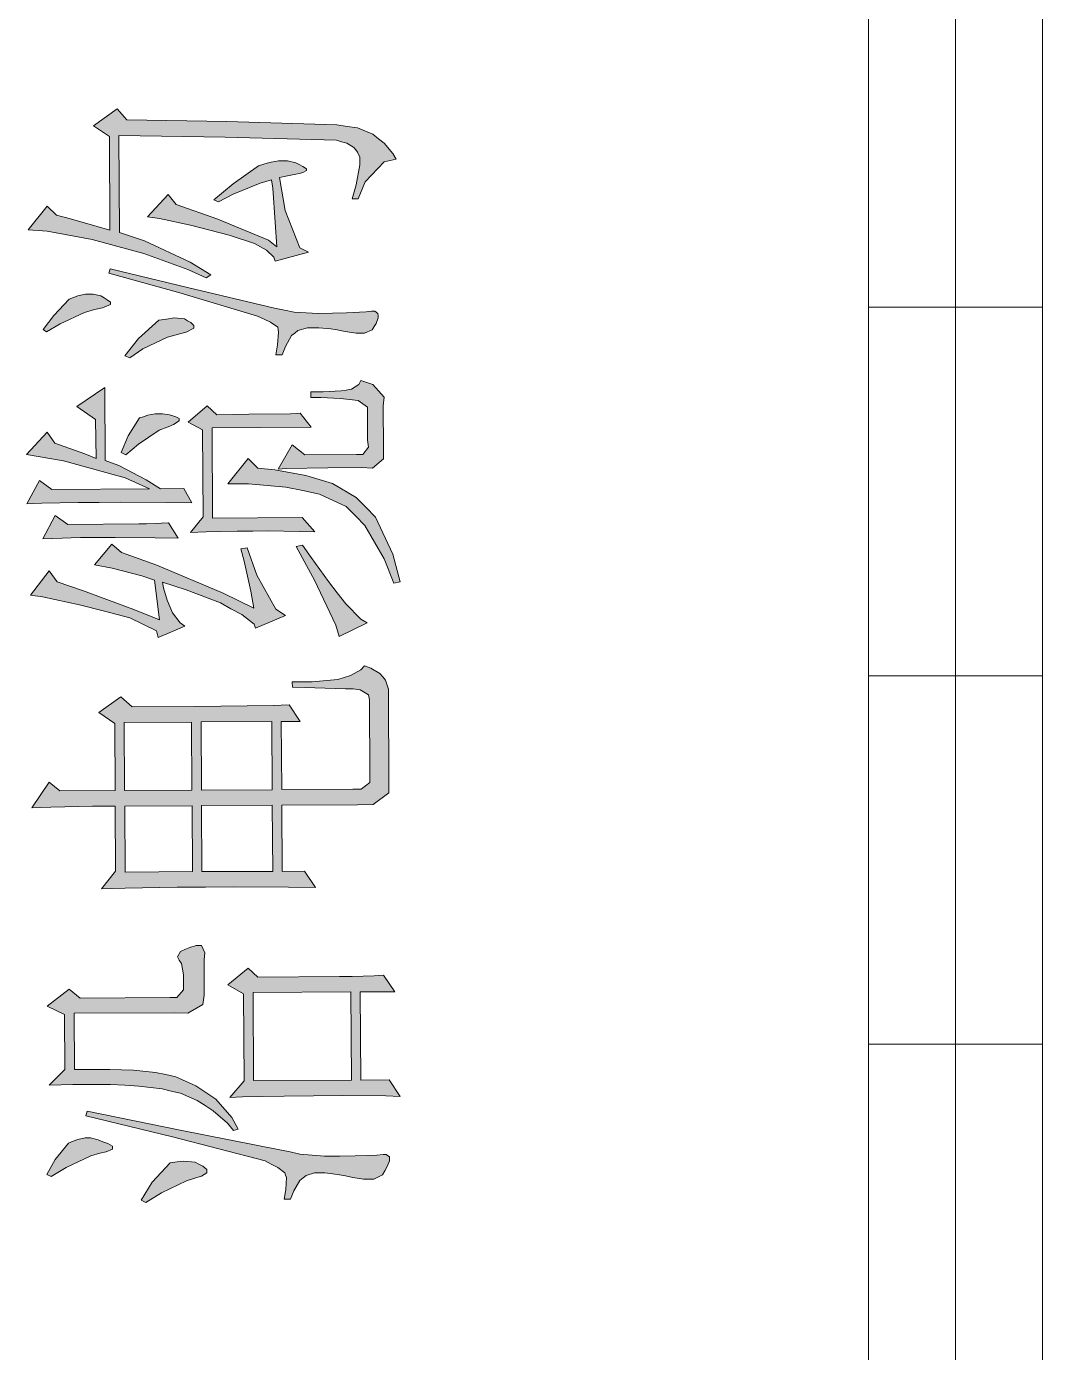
# Model space of a CAD drawing. Header units: millimetres. Extents: x 568 to 57335, y 85 to 28579.
# Drawn here: x 56615.19 to 56638.52, y 28020.94 to 28051.38 of the extents above; entities that cross this region are included whole.
import ezdxf

# ---------------------------------------------------------------- set-up
doc = ezdxf.new("R2010")
doc.units = ezdxf.units.MM

msp = doc.modelspace()

# ---------------------------------------------------------------- hatches: boundary and pattern name
h = msp.add_hatch(color=0)
h.dxf.hatch_style = 2
h.paths.add_polyline_path([(56615.227, 28046.718), (56615.66, 28047.257), (56615.88, 28047.052), (56616.199, 28046.969), (56616.815, 28046.794), (56617.104, 28046.71), (56617.096, 28048.86), (56616.731, 28049.104), (56617.271, 28049.491), (56617.491, 28049.24), (56619.786, 28049.202), (56622.315, 28049.126), (56622.551, 28049.088), (56622.787, 28049.058), (56623.144, 28048.914), (56623.273, 28048.807), (56623.402, 28048.701), (56623.599, 28048.465), (56623.675, 28048.336), (56623.402, 28048.275), (56622.969, 28047.82), (56622.809, 28047.425), (56622.665, 28047.425), (56622.756, 28047.751), (56622.84, 28048.207), (56622.84, 28048.336), (56622.84, 28048.382), (56622.794, 28048.496), (56622.749, 28048.549), (56622.703, 28048.602), (56622.543, 28048.701), (56622.422, 28048.739), (56622.308, 28048.777), (56619.748, 28048.845), (56617.309, 28048.883), (56617.324, 28046.657), (56617.901, 28046.46), (56618.95, 28045.973), (56619.421, 28045.685), (56619.314, 28045.609), (56618.897, 28045.806), (56617.886, 28046.171), (56617.286, 28046.33), (56616.693, 28046.49), (56615.66, 28046.688)])
h = msp.add_hatch(color=0)
h.dxf.hatch_style = 2
h.paths.add_polyline_path([(56620.94, 28046.323), (56620.902, 28046.893), (56620.842, 28047.668), (56620.819, 28047.865), (56620.553, 28047.789), (56619.937, 28047.531), (56619.596, 28047.356), (56619.489, 28047.402), (56619.937, 28047.774), (56620.515, 28048.184), (56620.636, 28048.222), (56620.766, 28048.26), (56620.978, 28048.298), (56621.07, 28048.298), (56621.183, 28048.298), (56621.373, 28048.253), (56621.449, 28048.215), (56621.533, 28048.169), (56621.617, 28048.116), (56621.617, 28048.078), (56621.533, 28048.032), (56621.457, 28048.01), (56621.373, 28047.994), (56621.145, 28047.949), (56621.001, 28047.918), (56621.13, 28047.159), (56621.465, 28046.3), (56621.662, 28046.201), (56620.902, 28045.996), (56620.872, 28046.087), (56620.697, 28046.247), (56620.56, 28046.323), (56620.424, 28046.399), (56619.846, 28046.589), (56619.398, 28046.71), (56618.957, 28046.824), (56618.243, 28046.976), (56617.97, 28047.014), (56618.441, 28047.523), (56618.623, 28047.295), (56619.58, 28046.961), (56620.743, 28046.475)])
h = msp.add_hatch(color=0)
h.dxf.hatch_style = 2
h.paths.add_polyline_path([(56617.111, 28045.821), (56618.889, 28045.388), (56620.887, 28044.917), (56621.115, 28044.872), (56621.335, 28044.826), (56621.89, 28044.796), (56622.217, 28044.803), (56622.536, 28044.811), (56622.992, 28044.834), (56623.113, 28044.849), (56623.189, 28044.849), (56623.258, 28044.796), (56623.265, 28044.75), (56623.265, 28044.697), (56623.22, 28044.568), (56623.174, 28044.492), (56623.128, 28044.416), (56622.954, 28044.34), (56622.832, 28044.34), (56622.756, 28044.34), (56622.505, 28044.378), (56622.323, 28044.416), (56622.179, 28044.439), (56621.905, 28044.461), (56621.784, 28044.461), (56621.639, 28044.461), (56621.419, 28044.401), (56621.351, 28044.34), (56621.275, 28044.287), (56621.138, 28044.036), (56621.062, 28043.846), (56620.918, 28043.846), (56620.956, 28044.074), (56620.978, 28044.363), (56620.971, 28044.416), (56620.963, 28044.477), (56620.796, 28044.598), (56620.644, 28044.667), (56620.492, 28044.735), (56618.707, 28045.267), (56617.081, 28045.723)])
h = msp.add_hatch(color=0)
h.dxf.hatch_style = 2
h.paths.add_polyline_path([(56615.569, 28044.423), (56615.82, 28044.75), (56616.169, 28045.122), (56616.268, 28045.16), (56616.367, 28045.198), (56616.541, 28045.236), (56616.61, 28045.236), (56616.716, 28045.236), (56616.898, 28045.198), (56616.974, 28045.153), (56617.043, 28045.107), (56617.119, 28045.054), (56617.119, 28045.001), (56616.936, 28044.925), (56616.754, 28044.887), (56616.519, 28044.819), (56615.964, 28044.56), (56615.645, 28044.37)])
h = msp.add_hatch(color=0)
h.dxf.hatch_style = 2
h.paths.add_polyline_path([(56617.445, 28043.823), (56617.757, 28044.218), (56618.228, 28044.644), (56618.403, 28044.667), (56618.578, 28044.697), (56618.821, 28044.674), (56618.889, 28044.629), (56618.965, 28044.591), (56619.033, 28044.522), (56619.033, 28044.492), (56619.033, 28044.454), (56618.859, 28044.363), (56618.676, 28044.317), (56618.426, 28044.249), (56617.863, 28043.983), (56617.559, 28043.778)])
h = msp.add_hatch(color=0)
h.dxf.hatch_style = 2
h.paths.add_polyline_path([(56622.885, 28041.255), (56622.11, 28041.248), (56621.153, 28041.233), (56620.971, 28041.217), (56621.29, 28041.78), (56621.579, 28041.552), (56622.771, 28041.559), (56622.916, 28041.559), (56623.045, 28041.726), (56623.022, 28041.886), (56623.022, 28042.517), (56623.022, 28042.646), (56622.809, 28042.798), (56622.604, 28042.82), (56622.399, 28042.843), (56621.951, 28042.866), (56621.715, 28042.866), (56621.715, 28042.995), (56622.004, 28042.995), (56622.414, 28043.018), (56622.528, 28043.033), (56622.65, 28043.056), (56622.817, 28043.162), (56622.87, 28043.253), (56623.144, 28043.162), (56623.402, 28042.874), (56623.379, 28042.676), (56623.387, 28041.688), (56623.387, 28041.46), (56623.136, 28041.24)])
h = msp.add_hatch(color=0)
h.dxf.hatch_style = 2
h.paths.add_polyline_path([(56618.988, 28040.45), (56618.41, 28040.458), (56617.347, 28040.465), (56616.86, 28040.458), (56616.374, 28040.458), (56615.539, 28040.442), (56615.197, 28040.427), (56615.485, 28040.959), (56615.774, 28040.754), (56618.015, 28040.769), (56617.453, 28041.02), (56616.04, 28041.415), (56615.189, 28041.559), (56615.66, 28042.068), (56615.842, 28041.818), (56616.055, 28041.742), (56616.526, 28041.574), (56616.785, 28041.468), (56616.777, 28042.357), (56616.344, 28042.661), (56616.99, 28043.094), (56616.997, 28041.422), (56617.309, 28041.301), (56617.939, 28040.974), (56618.266, 28040.769), (56618.805, 28040.777)])
h = msp.add_hatch(color=0)
h.dxf.hatch_style = 2
h.paths.add_polyline_path([(56619.558, 28042.471), (56620.295, 28042.479), (56621.252, 28042.494), (56621.472, 28042.509), (56621.723, 28042.182), (56619.451, 28042.167), (56619.459, 28040.093), (56621.518, 28040.108), (56621.814, 28039.781), (56621.449, 28039.789), (56620.735, 28039.804), (56620.386, 28039.797), (56620.029, 28039.797), (56619.314, 28039.781), (56618.957, 28039.766), (56619.246, 28040.123), (56619.231, 28042.121), (56618.904, 28042.296), (56619.337, 28042.676)])
h = msp.add_hatch(color=0)
h.dxf.hatch_style = 2
h.paths.add_polyline_path([(56617.362, 28041.605), (56617.521, 28041.985), (56617.78, 28042.395), (56617.879, 28042.425), (56617.977, 28042.456), (56618.144, 28042.494), (56618.22, 28042.494), (56618.312, 28042.494), (56618.471, 28042.471), (56618.547, 28042.441), (56618.616, 28042.418), (56618.691, 28042.38), (56618.691, 28042.327), (56618.562, 28042.243), (56618.441, 28042.19), (56618.236, 28042.114), (56617.757, 28041.795), (56617.468, 28041.552)])
h = msp.add_hatch(color=0)
h.dxf.hatch_style = 2
h.paths.add_polyline_path([(56619.816, 28040.883), (56620.279, 28041.468), (56620.5, 28041.24), (56620.895, 28041.202), (56621.601, 28041.073), (56621.913, 28040.982), (56622.217, 28040.891), (56622.756, 28040.572), (56622.984, 28040.344), (56623.204, 28040.116), (56623.599, 28039.265), (56623.767, 28038.634), (56623.622, 28038.604), (56623.402, 28039.158), (56622.961, 28039.926), (56622.749, 28040.138), (56622.528, 28040.359), (56621.92, 28040.648), (56621.533, 28040.731), (56621.145, 28040.807), (56620.287, 28040.883)])
h = msp.add_hatch(color=0)
h.dxf.hatch_style = 2
h.paths.add_polyline_path([(56618.669, 28039.637), (56618.144, 28039.645), (56617.225, 28039.652), (56616.83, 28039.652), (56616.427, 28039.652), (56615.797, 28039.629), (56615.561, 28039.622), (56615.85, 28040.154), (56616.139, 28039.949), (56617.765, 28039.964), (56617.947, 28039.964), (56618.289, 28039.979), (56618.448, 28039.987)])
h = msp.add_hatch(color=0)
h.dxf.hatch_style = 2
h.paths.add_polyline_path([(56620.409, 28038.026), (56620.34, 28038.421), (56620.188, 28039.105), (56620.112, 28039.394), (56620.257, 28039.417), (56620.477, 28038.786), (56620.918, 28038.004), (56621.138, 28037.859), (56620.447, 28037.571), (56620.416, 28037.662), (56620.135, 28037.882), (56619.884, 28038.011), (56619.641, 28038.148), (56618.859, 28038.452), (56618.312, 28038.627), (56618.334, 28038.497), (56618.418, 28038.216), (56618.479, 28038.064), (56618.54, 28037.92), (56618.714, 28037.692), (56618.828, 28037.616), (56618.213, 28037.358), (56618.175, 28037.51), (56617.559, 28037.806), (56616.982, 28037.958), (56616.405, 28038.102), (56615.554, 28038.292), (56615.28, 28038.33), (56615.713, 28038.885), (56615.896, 28038.634), (56616.473, 28038.437), (56617.651, 28037.996), (56618.243, 28037.76), (56618.129, 28038.672), (56617.841, 28038.771), (56617.157, 28038.946), (56616.754, 28039.022), (56617.149, 28039.5), (56617.37, 28039.303), (56618.182, 28039.014), (56619.702, 28038.376)])
h = msp.add_hatch(color=0)
h.dxf.hatch_style = 2
h.paths.add_polyline_path([(56622.369, 28037.381), (56622.293, 28037.639), (56621.799, 28038.672), (56621.381, 28039.447), (56621.525, 28039.478), (56621.723, 28039.189), (56622.126, 28038.642), (56622.323, 28038.383), (56622.521, 28038.125), (56622.87, 28037.776), (56623.014, 28037.692)])
h = msp.add_hatch(color=0)
h.paths.add_polyline_path([(56617.225, 28033.483), (56616.701, 28033.483), (56615.744, 28033.46), (56615.311, 28033.445), (56615.706, 28034.03), (56615.956, 28033.833), (56617.225, 28033.84), (56617.218, 28035.382), (56616.853, 28035.633), (56617.354, 28035.99), (56617.613, 28035.762), (56619.056, 28035.77), (56620.857, 28035.793), (56621.221, 28035.808), (56621.472, 28035.428), (56621.039, 28035.428), (56621.054, 28033.863), (56622.68, 28033.871), (56622.878, 28033.871), (56623.075, 28034.023), (56623.075, 28034.174), (56623.068, 28035.922), (56623.045, 28036.036), (56622.855, 28036.157), (56622.688, 28036.173), (56622.513, 28036.18), (56621.814, 28036.203), (56621.297, 28036.211), (56621.29, 28036.34), (56621.746, 28036.34), (56622.338, 28036.393), (56622.483, 28036.439), (56622.627, 28036.484), (56622.863, 28036.613), (56622.954, 28036.704), (56623.098, 28036.651), (56623.303, 28036.53), (56623.372, 28036.454), (56623.432, 28036.378), (56623.501, 28036.165), (56623.501, 28036.021), (56623.508, 28034.053), (56623.508, 28033.787), (56623.151, 28033.521), (56622.787, 28033.513), (56621.054, 28033.506), (56621.062, 28031.986), (56621.571, 28031.994), (56621.822, 28031.614), (56621.206, 28031.622), (56619.945, 28031.629), (56619.299, 28031.622), (56618.646, 28031.622), (56617.453, 28031.599), (56616.914, 28031.584), (56617.233, 28031.994)])
h.paths.add_polyline_path([(56619.208, 28033.848), (56620.834, 28033.855), (56620.826, 28035.428), (56619.201, 28035.42)])
h.paths.add_polyline_path([(56619.216, 28031.979), (56620.849, 28031.986), (56620.834, 28033.506), (56619.208, 28033.498)])
h.paths.add_polyline_path([(56617.438, 28033.84), (56618.988, 28033.848), (56618.98, 28035.413), (56617.43, 28035.405)])
h.paths.add_polyline_path([(56617.453, 28031.971), (56619.003, 28031.979), (56618.995, 28033.491), (56617.445, 28033.483)])
h = msp.add_hatch(color=0)
h.dxf.hatch_style = 2
h.paths.add_polyline_path([(56618.479, 28029.092), (56618.638, 28029.092), (56618.798, 28029.266), (56618.798, 28029.434), (56618.798, 28029.608), (56618.745, 28029.867), (56618.691, 28029.95), (56618.653, 28030.026), (56618.722, 28030.148), (56618.828, 28030.193), (56618.942, 28030.239), (56619.087, 28030.285), (56619.117, 28030.285), (56619.208, 28030.285), (56619.284, 28030.117), (56619.269, 28029.958), (56619.269, 28029.145), (56619.239, 28028.932), (56618.897, 28028.727), (56618.585, 28028.735), (56616.283, 28028.727), (56616.291, 28027.435), (56616.557, 28027.435), (56617.104, 28027.435), (56617.37, 28027.428), (56617.643, 28027.42), (56618.152, 28027.367), (56618.388, 28027.321), (56618.616, 28027.268), (56619.079, 28027.063), (56619.307, 28026.911), (56619.535, 28026.752), (56619.907, 28026.334), (56620.051, 28026.068), (56619.945, 28026.038), (56619.801, 28026.205), (56619.474, 28026.486), (56619.292, 28026.607), (56619.109, 28026.721), (56618.722, 28026.896), (56618.509, 28026.942), (56618.304, 28026.995), (56617.772, 28027.056), (56617.445, 28027.078), (56617.119, 28027.094), (56616.253, 28027.094), (56615.713, 28027.078), (56616.07, 28027.435), (56616.063, 28028.697), (56615.66, 28028.894), (56616.169, 28029.282), (56616.42, 28029.077)])
h = msp.add_hatch(color=0)
h.paths.add_polyline_path([(56623.767, 28026.82), (56623.44, 28026.835), (56622.445, 28026.843), (56621.776, 28026.835), (56621.107, 28026.828), (56620.15, 28026.812), (56619.861, 28026.797), (56620.188, 28027.177), (56620.173, 28029.175), (56619.816, 28029.38), (56620.279, 28029.76), (56620.5, 28029.555), (56622.376, 28029.57), (56622.665, 28029.57), (56623.174, 28029.586), (56623.387, 28029.601), (56623.645, 28029.221), (56622.855, 28029.221), (56622.863, 28027.192), (56623.516, 28027.2)])
h.paths.add_polyline_path([(56620.401, 28027.185), (56622.65, 28027.192), (56622.635, 28029.221), (56620.393, 28029.206)])
h = msp.add_hatch(color=0)
h.dxf.hatch_style = 2
h.paths.add_polyline_path([(56616.579, 28026.478), (56618.714, 28026.045), (56621.047, 28025.582), (56621.244, 28025.544), (56621.465, 28025.49), (56622.034, 28025.445), (56622.384, 28025.445), (56622.733, 28025.453), (56623.235, 28025.468), (56623.379, 28025.483), (56623.448, 28025.483), (56623.523, 28025.43), (56623.523, 28025.377), (56623.523, 28025.339), (56623.47, 28025.209), (56623.417, 28025.111), (56623.364, 28025.019), (56623.166, 28024.921), (56623.022, 28024.921), (56622.931, 28024.921), (56622.68, 28024.959), (56622.513, 28024.997), (56622.331, 28025.027), (56622.042, 28025.065), (56621.936, 28025.065), (56621.806, 28025.065), (56621.609, 28025.004), (56621.541, 28024.951), (56621.465, 28024.89), (56621.328, 28024.647), (56621.252, 28024.457), (56621.107, 28024.457), (56621.145, 28024.685), (56621.161, 28024.959), (56621.138, 28025.012), (56621.123, 28025.065), (56620.963, 28025.187), (56620.811, 28025.263), (56620.667, 28025.339), (56618.54, 28025.893), (56616.549, 28026.372)])
h = msp.add_hatch(color=0)
h.dxf.hatch_style = 2
h.paths.add_polyline_path([(56615.652, 28025.027), (56615.85, 28025.369), (56616.154, 28025.749), (56616.26, 28025.794), (56616.367, 28025.832), (56616.534, 28025.87), (56616.587, 28025.87), (56616.655, 28025.87), (56616.838, 28025.825), (56616.944, 28025.779), (56617.058, 28025.741), (56617.164, 28025.673), (56617.164, 28025.642), (56617.164, 28025.604), (56617.02, 28025.544), (56616.876, 28025.513), (56616.663, 28025.453), (56616.101, 28025.187), (56615.759, 28024.981)])
h = msp.add_hatch(color=0)
h.dxf.hatch_style = 2
h.paths.add_polyline_path([(56617.825, 28024.434), (56618.076, 28024.852), (56618.486, 28025.293), (56618.646, 28025.316), (56618.805, 28025.331), (56619.064, 28025.308), (56619.147, 28025.263), (56619.239, 28025.217), (56619.33, 28025.141), (56619.33, 28025.103), (56619.33, 28025.065), (56619.208, 28024.989), (56619.079, 28024.951), (56618.866, 28024.883), (56618.289, 28024.602), (56617.932, 28024.381)])

# ---------------------------------------------------------------- linework, layer by layer
at = {"color": 0, "lineweight": 0}
for points in [[(56638.521, 27977.71), (56638.521, 28218.125)], [(56634.525, 27973.713), (56634.525, 28214.122)], [(56636.523, 27978.211), (56636.523, 28213.62)], [(56634.525, 28044.94), (56638.521, 28044.94)], [(56634.525, 28036.476), (56638.521, 28036.476)], [(56634.525, 28028.02), (56638.521, 28028.02)]]:
    msp.add_lwpolyline(points, dxfattribs=at)
for points in [[(56615.227, 28046.718), (56615.66, 28047.257), (56615.88, 28047.052), (56616.199, 28046.969), (56616.815, 28046.794), (56617.104, 28046.71), (56617.096, 28048.86), (56616.731, 28049.104), (56617.271, 28049.491), (56617.491, 28049.24), (56619.786, 28049.202), (56622.315, 28049.126), (56622.551, 28049.088), (56622.787, 28049.058), (56623.144, 28048.914), (56623.273, 28048.807), (56623.402, 28048.701), (56623.599, 28048.465), (56623.675, 28048.336), (56623.402, 28048.275), (56622.969, 28047.82), (56622.809, 28047.425), (56622.665, 28047.425), (56622.756, 28047.751), (56622.84, 28048.207), (56622.84, 28048.336), (56622.84, 28048.382), (56622.794, 28048.496), (56622.749, 28048.549), (56622.703, 28048.602), (56622.543, 28048.701), (56622.422, 28048.739), (56622.308, 28048.777), (56619.748, 28048.845), (56617.309, 28048.883), (56617.324, 28046.657), (56617.901, 28046.46), (56618.95, 28045.973), (56619.421, 28045.685), (56619.314, 28045.609), (56618.897, 28045.806), (56617.886, 28046.171), (56617.286, 28046.33), (56616.693, 28046.49), (56615.66, 28046.688)], [(56620.94, 28046.323), (56620.902, 28046.893), (56620.842, 28047.668), (56620.819, 28047.865), (56620.553, 28047.789), (56619.937, 28047.531), (56619.596, 28047.356), (56619.489, 28047.402), (56619.937, 28047.774), (56620.515, 28048.184), (56620.636, 28048.222), (56620.766, 28048.26), (56620.978, 28048.298), (56621.07, 28048.298), (56621.183, 28048.298), (56621.373, 28048.253), (56621.449, 28048.215), (56621.533, 28048.169), (56621.617, 28048.116), (56621.617, 28048.078), (56621.533, 28048.032), (56621.457, 28048.01), (56621.373, 28047.994), (56621.145, 28047.949), (56621.001, 28047.918), (56621.13, 28047.159), (56621.465, 28046.3), (56621.662, 28046.201), (56620.902, 28045.996), (56620.872, 28046.087), (56620.697, 28046.247), (56620.56, 28046.323), (56620.424, 28046.399), (56619.846, 28046.589), (56619.398, 28046.71), (56618.957, 28046.824), (56618.243, 28046.976), (56617.97, 28047.014), (56618.441, 28047.523), (56618.623, 28047.295), (56619.58, 28046.961), (56620.743, 28046.475)], [(56617.111, 28045.821), (56618.889, 28045.388), (56620.887, 28044.917), (56621.115, 28044.872), (56621.335, 28044.826), (56621.89, 28044.796), (56622.217, 28044.803), (56622.536, 28044.811), (56622.992, 28044.834), (56623.113, 28044.849), (56623.189, 28044.849), (56623.258, 28044.796), (56623.265, 28044.75), (56623.265, 28044.697), (56623.22, 28044.568), (56623.174, 28044.492), (56623.128, 28044.416), (56622.954, 28044.34), (56622.832, 28044.34), (56622.756, 28044.34), (56622.505, 28044.378), (56622.323, 28044.416), (56622.179, 28044.439), (56621.905, 28044.461), (56621.784, 28044.461), (56621.639, 28044.461), (56621.419, 28044.401), (56621.351, 28044.34), (56621.275, 28044.287), (56621.138, 28044.036), (56621.062, 28043.846), (56620.918, 28043.846), (56620.956, 28044.074), (56620.978, 28044.363), (56620.971, 28044.416), (56620.963, 28044.477), (56620.796, 28044.598), (56620.644, 28044.667), (56620.492, 28044.735), (56618.707, 28045.267), (56617.081, 28045.723)], [(56615.569, 28044.423), (56615.82, 28044.75), (56616.169, 28045.122), (56616.268, 28045.16), (56616.367, 28045.198), (56616.541, 28045.236), (56616.61, 28045.236), (56616.716, 28045.236), (56616.898, 28045.198), (56616.974, 28045.153), (56617.043, 28045.107), (56617.119, 28045.054), (56617.119, 28045.001), (56616.936, 28044.925), (56616.754, 28044.887), (56616.519, 28044.819), (56615.964, 28044.56), (56615.645, 28044.37)], [(56617.445, 28043.823), (56617.757, 28044.218), (56618.228, 28044.644), (56618.403, 28044.667), (56618.578, 28044.697), (56618.821, 28044.674), (56618.889, 28044.629), (56618.965, 28044.591), (56619.033, 28044.522), (56619.033, 28044.492), (56619.033, 28044.454), (56618.859, 28044.363), (56618.676, 28044.317), (56618.426, 28044.249), (56617.863, 28043.983), (56617.559, 28043.778)], [(56622.885, 28041.255), (56622.11, 28041.248), (56621.153, 28041.233), (56620.971, 28041.217), (56621.29, 28041.78), (56621.579, 28041.552), (56622.771, 28041.559), (56622.916, 28041.559), (56623.045, 28041.726), (56623.022, 28041.886), (56623.022, 28042.517), (56623.022, 28042.646), (56622.809, 28042.798), (56622.604, 28042.82), (56622.399, 28042.843), (56621.951, 28042.866), (56621.715, 28042.866), (56621.715, 28042.995), (56622.004, 28042.995), (56622.414, 28043.018), (56622.528, 28043.033), (56622.65, 28043.056), (56622.817, 28043.162), (56622.87, 28043.253), (56623.144, 28043.162), (56623.402, 28042.874), (56623.379, 28042.676), (56623.387, 28041.688), (56623.387, 28041.46), (56623.136, 28041.24)], [(56618.988, 28040.45), (56618.41, 28040.458), (56617.347, 28040.465), (56616.86, 28040.458), (56616.374, 28040.458), (56615.539, 28040.442), (56615.197, 28040.427), (56615.485, 28040.959), (56615.774, 28040.754), (56618.015, 28040.769), (56617.453, 28041.02), (56616.04, 28041.415), (56615.189, 28041.559), (56615.66, 28042.068), (56615.842, 28041.818), (56616.055, 28041.742), (56616.526, 28041.574), (56616.785, 28041.468), (56616.777, 28042.357), (56616.344, 28042.661), (56616.99, 28043.094), (56616.997, 28041.422), (56617.309, 28041.301), (56617.939, 28040.974), (56618.266, 28040.769), (56618.805, 28040.777)], [(56619.558, 28042.471), (56620.295, 28042.479), (56621.252, 28042.494), (56621.472, 28042.509), (56621.723, 28042.182), (56619.451, 28042.167), (56619.459, 28040.093), (56621.518, 28040.108), (56621.814, 28039.781), (56621.449, 28039.789), (56620.735, 28039.804), (56620.386, 28039.797), (56620.029, 28039.797), (56619.314, 28039.781), (56618.957, 28039.766), (56619.246, 28040.123), (56619.231, 28042.121), (56618.904, 28042.296), (56619.337, 28042.676)], [(56617.362, 28041.605), (56617.521, 28041.985), (56617.78, 28042.395), (56617.879, 28042.425), (56617.977, 28042.456), (56618.144, 28042.494), (56618.22, 28042.494), (56618.312, 28042.494), (56618.471, 28042.471), (56618.547, 28042.441), (56618.616, 28042.418), (56618.691, 28042.38), (56618.691, 28042.327), (56618.562, 28042.243), (56618.441, 28042.19), (56618.236, 28042.114), (56617.757, 28041.795), (56617.468, 28041.552)], [(56619.816, 28040.883), (56620.279, 28041.468), (56620.5, 28041.24), (56620.895, 28041.202), (56621.601, 28041.073), (56621.913, 28040.982), (56622.217, 28040.891), (56622.756, 28040.572), (56622.984, 28040.344), (56623.204, 28040.116), (56623.599, 28039.265), (56623.767, 28038.634), (56623.622, 28038.604), (56623.402, 28039.158), (56622.961, 28039.926), (56622.749, 28040.138), (56622.528, 28040.359), (56621.92, 28040.648), (56621.533, 28040.731), (56621.145, 28040.807), (56620.287, 28040.883)], [(56618.669, 28039.637), (56618.144, 28039.645), (56617.225, 28039.652), (56616.83, 28039.652), (56616.427, 28039.652), (56615.797, 28039.629), (56615.561, 28039.622), (56615.85, 28040.154), (56616.139, 28039.949), (56617.765, 28039.964), (56617.947, 28039.964), (56618.289, 28039.979), (56618.448, 28039.987)], [(56620.409, 28038.026), (56620.34, 28038.421), (56620.188, 28039.105), (56620.112, 28039.394), (56620.257, 28039.417), (56620.477, 28038.786), (56620.918, 28038.004), (56621.138, 28037.859), (56620.447, 28037.571), (56620.416, 28037.662), (56620.135, 28037.882), (56619.884, 28038.011), (56619.641, 28038.148), (56618.859, 28038.452), (56618.312, 28038.627), (56618.334, 28038.497), (56618.418, 28038.216), (56618.479, 28038.064), (56618.54, 28037.92), (56618.714, 28037.692), (56618.828, 28037.616), (56618.213, 28037.358), (56618.175, 28037.51), (56617.559, 28037.806), (56616.982, 28037.958), (56616.405, 28038.102), (56615.554, 28038.292), (56615.28, 28038.33), (56615.713, 28038.885), (56615.896, 28038.634), (56616.473, 28038.437), (56617.651, 28037.996), (56618.243, 28037.76), (56618.129, 28038.672), (56617.841, 28038.771), (56617.157, 28038.946), (56616.754, 28039.022), (56617.149, 28039.5), (56617.37, 28039.303), (56618.182, 28039.014), (56619.702, 28038.376)], [(56622.369, 28037.381), (56622.293, 28037.639), (56621.799, 28038.672), (56621.381, 28039.447), (56621.525, 28039.478), (56621.723, 28039.189), (56622.126, 28038.642), (56622.323, 28038.383), (56622.521, 28038.125), (56622.87, 28037.776), (56623.014, 28037.692)], [(56617.225, 28033.483), (56616.701, 28033.483), (56615.744, 28033.46), (56615.311, 28033.445), (56615.706, 28034.03), (56615.956, 28033.833), (56617.225, 28033.84), (56617.218, 28035.382), (56616.853, 28035.633), (56617.354, 28035.99), (56617.613, 28035.762), (56619.056, 28035.77), (56620.857, 28035.793), (56621.221, 28035.808), (56621.472, 28035.428), (56621.039, 28035.428), (56621.054, 28033.863), (56622.68, 28033.871), (56622.878, 28033.871), (56623.075, 28034.023), (56623.075, 28034.174), (56623.068, 28035.922), (56623.045, 28036.036), (56622.855, 28036.157), (56622.688, 28036.173), (56622.513, 28036.18), (56621.814, 28036.203), (56621.297, 28036.211), (56621.29, 28036.34), (56621.746, 28036.34), (56622.338, 28036.393), (56622.483, 28036.439), (56622.627, 28036.484), (56622.863, 28036.613), (56622.954, 28036.704), (56623.098, 28036.651), (56623.303, 28036.53), (56623.372, 28036.454), (56623.432, 28036.378), (56623.501, 28036.165), (56623.501, 28036.021), (56623.508, 28034.053), (56623.508, 28033.787), (56623.151, 28033.521), (56622.787, 28033.513), (56621.054, 28033.506), (56621.062, 28031.986), (56621.571, 28031.994), (56621.822, 28031.614), (56621.206, 28031.622), (56619.945, 28031.629), (56619.299, 28031.622), (56618.646, 28031.622), (56617.453, 28031.599), (56616.914, 28031.584), (56617.233, 28031.994)], [(56617.438, 28033.84), (56618.988, 28033.848), (56618.98, 28035.413), (56617.43, 28035.405)], [(56619.208, 28033.848), (56620.834, 28033.855), (56620.826, 28035.428), (56619.201, 28035.42)], [(56617.453, 28031.971), (56619.003, 28031.979), (56618.995, 28033.491), (56617.445, 28033.483)], [(56619.216, 28031.979), (56620.849, 28031.986), (56620.834, 28033.506), (56619.208, 28033.498)], [(56618.479, 28029.092), (56618.638, 28029.092), (56618.798, 28029.266), (56618.798, 28029.434), (56618.798, 28029.608), (56618.745, 28029.867), (56618.691, 28029.95), (56618.653, 28030.026), (56618.722, 28030.148), (56618.828, 28030.193), (56618.942, 28030.239), (56619.087, 28030.285), (56619.117, 28030.285), (56619.208, 28030.285), (56619.284, 28030.117), (56619.269, 28029.958), (56619.269, 28029.145), (56619.239, 28028.932), (56618.897, 28028.727), (56618.585, 28028.735), (56616.283, 28028.727), (56616.291, 28027.435), (56616.557, 28027.435), (56617.104, 28027.435), (56617.37, 28027.428), (56617.643, 28027.42), (56618.152, 28027.367), (56618.388, 28027.321), (56618.616, 28027.268), (56619.079, 28027.063), (56619.307, 28026.911), (56619.535, 28026.752), (56619.907, 28026.334), (56620.051, 28026.068), (56619.945, 28026.038), (56619.801, 28026.205), (56619.474, 28026.486), (56619.292, 28026.607), (56619.109, 28026.721), (56618.722, 28026.896), (56618.509, 28026.942), (56618.304, 28026.995), (56617.772, 28027.056), (56617.445, 28027.078), (56617.119, 28027.094), (56616.253, 28027.094), (56615.713, 28027.078), (56616.07, 28027.435), (56616.063, 28028.697), (56615.66, 28028.894), (56616.169, 28029.282), (56616.42, 28029.077)], [(56623.767, 28026.82), (56623.44, 28026.835), (56622.445, 28026.843), (56621.776, 28026.835), (56621.107, 28026.828), (56620.15, 28026.812), (56619.861, 28026.797), (56620.188, 28027.177), (56620.173, 28029.175), (56619.816, 28029.38), (56620.279, 28029.76), (56620.5, 28029.555), (56622.376, 28029.57), (56622.665, 28029.57), (56623.174, 28029.586), (56623.387, 28029.601), (56623.645, 28029.221), (56622.855, 28029.221), (56622.863, 28027.192), (56623.516, 28027.2)], [(56620.401, 28027.185), (56622.65, 28027.192), (56622.635, 28029.221), (56620.393, 28029.206)], [(56616.579, 28026.478), (56618.714, 28026.045), (56621.047, 28025.582), (56621.244, 28025.544), (56621.465, 28025.49), (56622.034, 28025.445), (56622.384, 28025.445), (56622.733, 28025.453), (56623.235, 28025.468), (56623.379, 28025.483), (56623.448, 28025.483), (56623.523, 28025.43), (56623.523, 28025.377), (56623.523, 28025.339), (56623.47, 28025.209), (56623.417, 28025.111), (56623.364, 28025.019), (56623.166, 28024.921), (56623.022, 28024.921), (56622.931, 28024.921), (56622.68, 28024.959), (56622.513, 28024.997), (56622.331, 28025.027), (56622.042, 28025.065), (56621.936, 28025.065), (56621.806, 28025.065), (56621.609, 28025.004), (56621.541, 28024.951), (56621.465, 28024.89), (56621.328, 28024.647), (56621.252, 28024.457), (56621.107, 28024.457), (56621.145, 28024.685), (56621.161, 28024.959), (56621.138, 28025.012), (56621.123, 28025.065), (56620.963, 28025.187), (56620.811, 28025.263), (56620.667, 28025.339), (56618.54, 28025.893), (56616.549, 28026.372)], [(56615.652, 28025.027), (56615.85, 28025.369), (56616.154, 28025.749), (56616.26, 28025.794), (56616.367, 28025.832), (56616.534, 28025.87), (56616.587, 28025.87), (56616.655, 28025.87), (56616.838, 28025.825), (56616.944, 28025.779), (56617.058, 28025.741), (56617.164, 28025.673), (56617.164, 28025.642), (56617.164, 28025.604), (56617.02, 28025.544), (56616.876, 28025.513), (56616.663, 28025.453), (56616.101, 28025.187), (56615.759, 28024.981)], [(56617.825, 28024.434), (56618.076, 28024.852), (56618.486, 28025.293), (56618.646, 28025.316), (56618.805, 28025.331), (56619.064, 28025.308), (56619.147, 28025.263), (56619.239, 28025.217), (56619.33, 28025.141), (56619.33, 28025.103), (56619.33, 28025.065), (56619.208, 28024.989), (56619.079, 28024.951), (56618.866, 28024.883), (56618.289, 28024.602), (56617.932, 28024.381)]]:
    msp.add_lwpolyline(points, close=True, dxfattribs=at)

doc.saveas('drawing.dxf')
